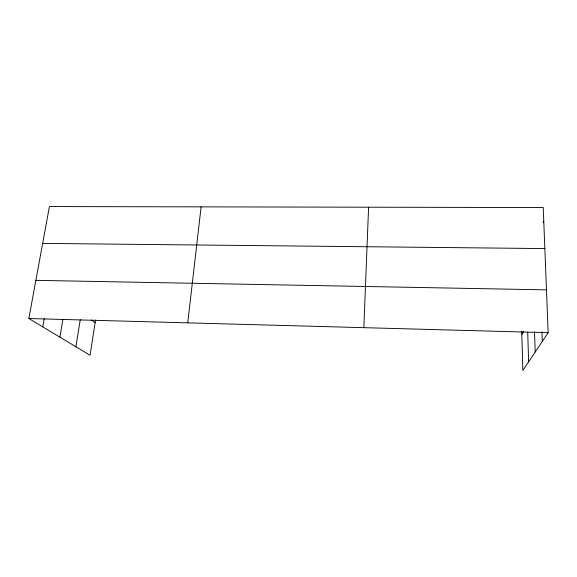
<?xml version="1.0" encoding="UTF-8"?>
<svg xmlns="http://www.w3.org/2000/svg" width="577" height="577" viewBox="0 0 577 577"><rect width="100%" height="100%" fill="white"/><g stroke="black" fill="none" stroke-linecap="round" stroke-linejoin="round"><path stroke-width="0.87" d="M363.827 327.664L368.595 207.201M187.741 322.86L201.113 206.862M95.537 320.019L90.077 355.259L28.85 318.526L49.427 206.559L543.231 207.554L548.15 332.698L522.841 370.441L521.738 331.198M75.89 346.748L80.253 319.737M59.878 337.141L62.886 319.333M42.777 326.878L44.241 318.583M543.087 222.643L543.758 221.056M521.832 334.552L523.656 331.248M42.655 243.393L544.839 248.572M35.868 280.343L546.469 289.863M28.85 318.526L548.15 332.698M91.31 319.954L95.126 322.68M541.962 331.84L542.308 341.411M534.526 331.761L535.204 352.006M527.717 332.273L528.619 361.822"/></g></svg>
